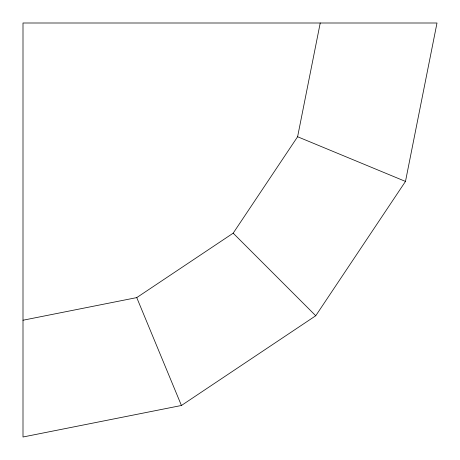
<?xml version="1.0" encoding="UTF-8"?>
<svg xmlns="http://www.w3.org/2000/svg" width="460" height="460" viewBox="0 0 460 460"><rect width="100%" height="100%" fill="white"/><g stroke="black" fill="none" stroke-linecap="round" stroke-linejoin="round"><path stroke-width="0.69" d="M23 320.229L136.746 297.603L233.174 233.174L297.603 136.746L320.229 23M405.484 181.43L437 23L23 23L23 437L181.43 405.484L315.744 315.744L405.484 181.43L297.603 136.746M233.174 233.174L315.744 315.744M136.746 297.603L181.43 405.484"/></g></svg>
